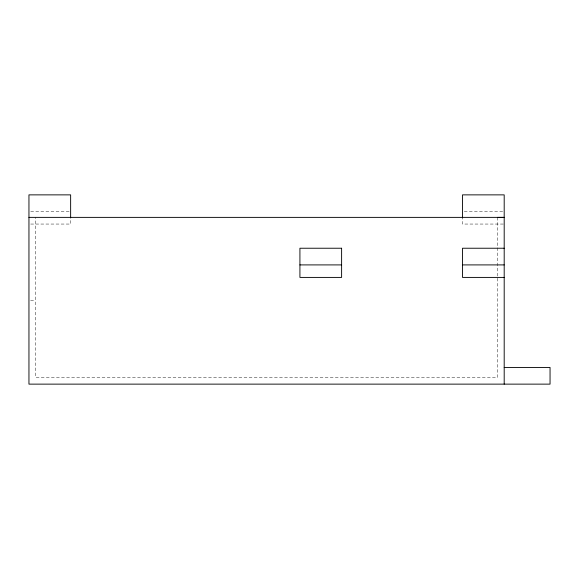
<?xml version="1.0" encoding="UTF-8"?>
<svg xmlns="http://www.w3.org/2000/svg" width="579" height="579" viewBox="0 0 579 579"><rect width="100%" height="100%" fill="white"/><g stroke="black" fill="none" stroke-linecap="round" stroke-linejoin="round"><path stroke-width="0.43" stroke-dasharray="2.9 2.17" d="M30.723 211.545L69.748 211.545M464.278 211.545L503.303 211.545M30.723 224.051L70.638 224.051L70.638 218.218M503.303 224.051L462.505 224.051L462.505 217.386M30.615 300.754L35.623 300.754M497.52 217.386L497.52 377.465L35.623 377.465L35.623 217.378"/><path stroke-width="0.87" d="M28.95 217.378L504.193 217.378L497.52 217.386M504.193 248.232L462.505 248.232L462.505 277.413L504.193 277.413M299.922 264.907L341.61 264.907M462.505 264.907L504.193 264.907M504.193 367.455L550.05 367.455L550.05 384.13L28.95 384.13L28.95 194.87L70.638 194.87L70.638 217.798M504.193 384.13L504.193 194.87L462.505 194.87L462.505 217.798M341.61 248.232L299.922 248.232L299.922 277.413L341.61 277.413L341.61 248.232"/></g></svg>
